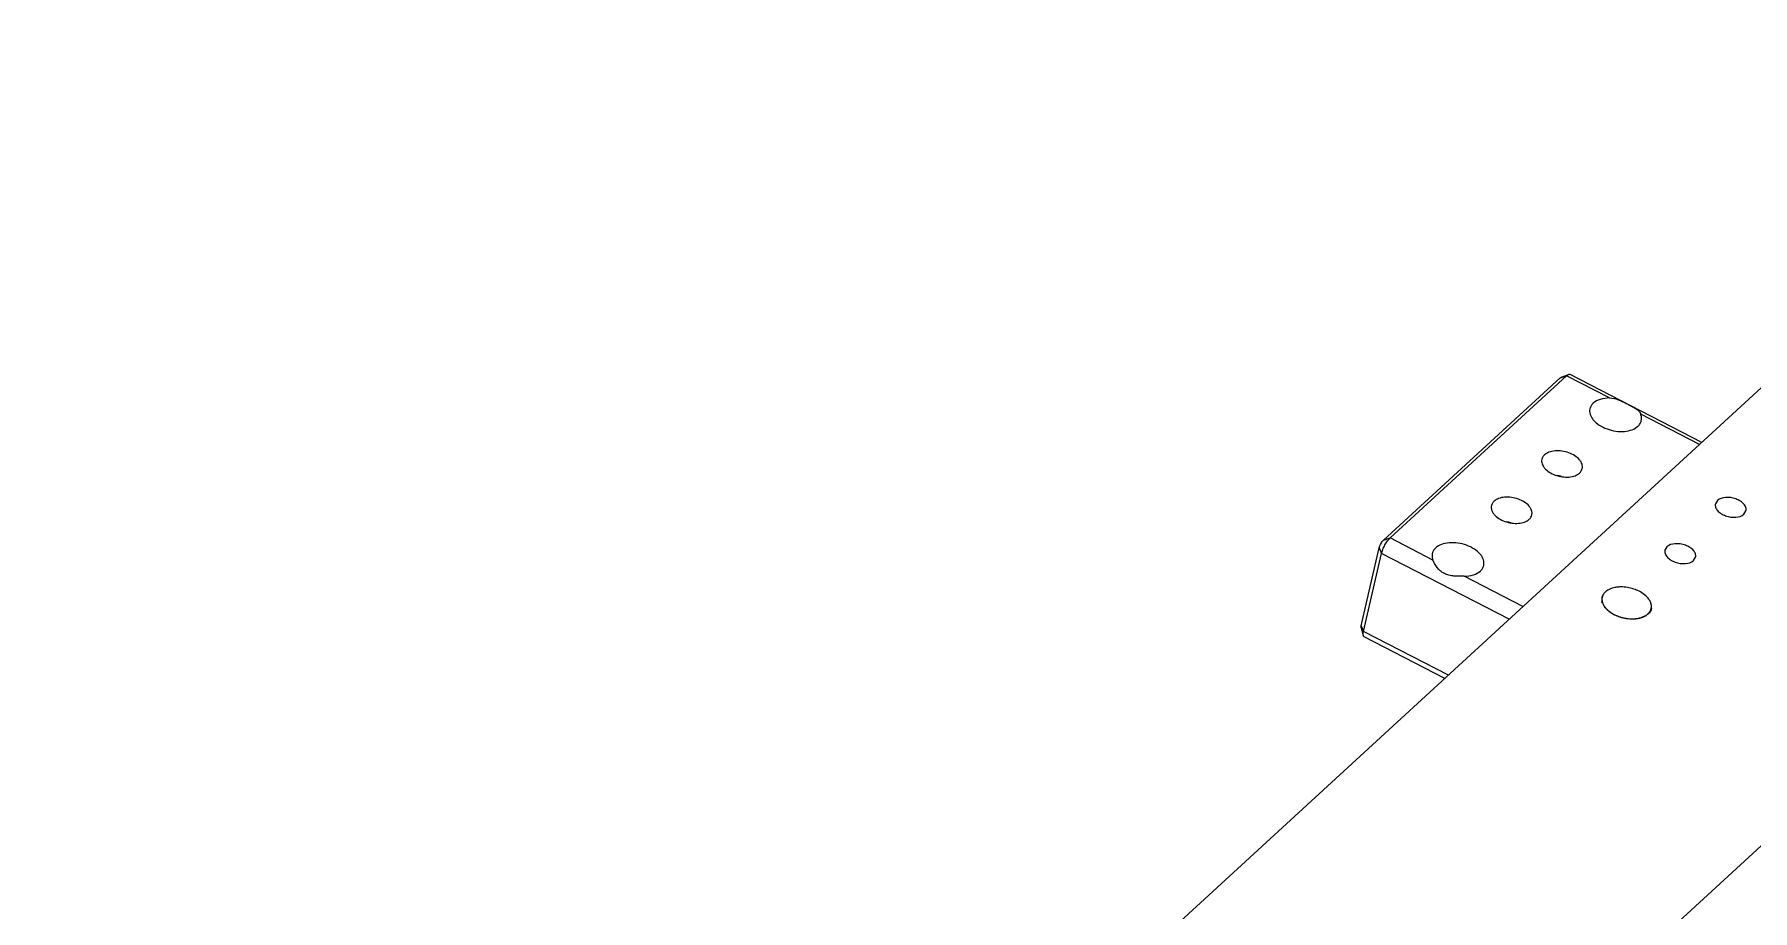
# Model space of a CAD drawing. Header units: millimetres. Extents: x 562 to 17351, y 2396 to 6995.
# Drawn here: x 9373.9 to 9510.5, y 3399.9 to 3469.5 of the extents above; entities that cross this region are included whole.
import ezdxf

# ---------------------------------------------------------------- set-up
doc = ezdxf.new("R2010")
doc.units = ezdxf.units.MM
doc.layers.add('02___PRT_ALL_AXES', color=7, linetype='Continuous')

msp = doc.modelspace()

# ---------------------------------------------------------------- linework, layer by layer
at = {"color": 7, "linetype": 'Continuous'}
for p, q in [((9541.7974, 3469.5292), (9373.8552, 3315.3979)), ((9567.1926, 3456.4444), (9399.2505, 3302.3131)), ((9481.1694, 3429.3427), (9495.2064, 3442.2254)), ((9481.6823, 3429.5113), (9495.7192, 3442.394)), ((9495.2064, 3442.2254), (9495.7192, 3442.394)), ((9495.2902, 3442.2821), (9495.8869, 3442.5075)), ((9499.1309, 3440.6361), (9495.7192, 3442.394)), ((9506.4748, 3437.1114), (9495.9981, 3442.5096)), ((9481.1694, 3429.3427), (9481.6823, 3429.5113)), ((9485.094, 3427.7535), (9481.6823, 3429.5113)), ((9479.3958, 3422.5392), (9480.8292, 3428.726)), ((9479.5684, 3422.0911), (9481.0018, 3428.2779)), ((9480.8292, 3428.726), (9481.0018, 3428.2779)), ((9491.1515, 3423.0483), (9481.0018, 3428.2779)), ((9498.4973, 3424.7654), (9498.5476, 3424.7634)), ((9498.5524, 3424.477), (9498.502, 3424.4888)), ((9498.5547, 3424.7994), (9498.5078, 3424.8187)), ((9498.5144, 3424.4323), (9498.5608, 3424.4388)), ((9498.5651, 3424.4219), (9498.5144, 3424.4323)), ((9498.5306, 3424.3756), (9498.5761, 3424.3836)), ((9498.5815, 3424.3666), (9498.5306, 3424.3756)), ((9498.7052, 3424.0385), (9498.7431, 3424.0545)), ((9498.7551, 3424.038), (9498.7052, 3424.0385)), ((9498.7467, 3423.9839), (9498.7831, 3424.001)), ((9498.796, 3423.9847), (9498.7467, 3423.9839)), ((9498.7915, 3423.9299), (9498.8263, 3423.9482)), ((9498.8402, 3423.9322), (9498.7915, 3423.9299)), ((9499.1254, 3423.6263), (9499.1494, 3423.6511)), ((9499.1687, 3423.637), (9499.1254, 3423.6263)), ((9499.1909, 3423.58), (9499.213, 3423.6057)), ((9499.233, 3423.5921), (9499.1909, 3423.58)), ((9499.2589, 3423.5352), (9499.2789, 3423.5618)), ((9499.2997, 3423.5486), (9499.2589, 3423.5352)), ((9502.2829, 3423.5015), (9502.2332, 3423.5159)), ((9502.2457, 3423.5287), (9502.2829, 3423.5015)), ((9502.3227, 3423.5451), (9502.2726, 3423.5582)), ((9502.284, 3423.5715), (9502.3227, 3423.5451)), ((9502.359, 3423.5902), (9502.3085, 3423.602)), ((9502.3189, 3423.6158), (9502.359, 3423.5902)), ((9502.3918, 3423.6369), (9502.3411, 3423.6473)), ((9502.3504, 3423.6614), (9502.3918, 3423.6369)), ((9502.421, 3423.6848), (9502.3701, 3423.6939)), ((9502.3783, 3423.7084), (9502.421, 3423.6848)), ((9502.4465, 3423.7341), (9502.3956, 3423.7417)), ((9502.4027, 3423.7567), (9502.4465, 3423.7341)), ((9502.4684, 3423.7845), (9502.4175, 3423.7907)), ((9502.4235, 3423.806), (9502.4684, 3423.7845)), ((9502.4865, 3423.836), (9502.4357, 3423.8408)), ((9502.4406, 3423.8564), (9502.4865, 3423.836)), ((9502.5009, 3423.8885), (9502.4503, 3423.8919)), ((9502.454, 3423.9078), (9502.5009, 3423.8885)), ((9479.3861, 3422.3706), (9479.5489, 3421.7539)), ((9479.3958, 3422.5392), (9479.5684, 3422.0911)), ((9499.7119, 3423.3018), (9499.7192, 3423.3325)), ((9499.7434, 3423.3225), (9499.7119, 3423.3018)), ((9499.7936, 3423.2695), (9499.7986, 3423.3006)), ((9499.8233, 3423.2913), (9499.7936, 3423.2695)), ((9499.8766, 3423.2393), (9499.8794, 3423.2708)), ((9499.9045, 3423.2621), (9499.8766, 3423.2393)), ((9500.3941, 3423.1041), (9500.3836, 3423.137)), ((9500.4099, 3423.1323), (9500.3941, 3423.1041)), ((9500.482, 3423.0897), (9500.4694, 3423.1226)), ((9500.4957, 3423.1186), (9500.482, 3423.0897)), ((9500.57, 3423.0777), (9500.5552, 3423.1105)), ((9500.5816, 3423.1072), (9500.57, 3423.0777)), ((9501.0895, 3423.0572), (9501.0626, 3423.0882)), ((9501.0878, 3423.0894), (9501.0895, 3423.0572)), ((9501.1731, 3423.0624), (9501.1443, 3423.093)), ((9501.1692, 3423.0949), (9501.1731, 3423.0624)), ((9501.2555, 3423.0701), (9501.2249, 3423.1001)), ((9501.2494, 3423.1027), (9501.2555, 3423.0701)), ((9501.4157, 3423.0927), (9501.3817, 3423.1215)), ((9501.4053, 3423.1256), (9501.4157, 3423.0927)), ((9501.4933, 3423.1077), (9501.4577, 3423.1357)), ((9501.4807, 3423.1405), (9501.4933, 3423.1077)), ((9501.5691, 3423.125), (9501.5319, 3423.1522)), ((9501.5543, 3423.1578), (9501.5691, 3423.125)), ((9501.6428, 3423.1446), (9501.6041, 3423.171)), ((9501.6259, 3423.1773), (9501.6428, 3423.1446)), ((9501.7143, 3423.1666), (9501.6742, 3423.1921)), ((9501.6953, 3423.199), (9501.7143, 3423.1666)), ((9501.7835, 3423.1908), (9501.7421, 3423.2154)), ((9501.7625, 3423.223), (9501.7835, 3423.1908)), ((9501.8503, 3423.2172), (9501.8077, 3423.2409)), ((9501.8273, 3423.2491), (9501.8503, 3423.2172)), ((9501.9146, 3423.2458), (9501.8707, 3423.2684)), ((9501.8896, 3423.2773), (9501.9146, 3423.2458)), ((9501.9761, 3423.2765), (9501.9312, 3423.2981)), ((9501.9492, 3423.3076), (9501.9761, 3423.2765)), ((9502.0349, 3423.3093), (9501.9889, 3423.3297)), ((9502.0061, 3423.3398), (9502.0349, 3423.3093)), ((9502.0907, 3423.344), (9502.0438, 3423.3633)), ((9502.0601, 3423.374), (9502.0907, 3423.344)), ((9502.1435, 3423.3807), (9502.0958, 3423.3988)), ((9502.1112, 3423.4101), (9502.1435, 3423.3807)), ((9502.1932, 3423.4192), (9502.1448, 3423.4361)), ((9502.1592, 3423.4479), (9502.1932, 3423.4192)), ((9502.2397, 3423.4595), (9502.1906, 3423.4751)), ((9502.204, 3423.4875), (9502.2397, 3423.4595)), ((9486.3188, 3418.613), (9479.5684, 3422.0911)), ((9486.0351, 3418.3526), (9479.6117, 3421.6622))]:
    msp.add_line(p, q, dxfattribs=at)
for centre, radius, start, end in [((9494.5297, 3431.8025), 2.7056, 73.044517, 80.867867), ((9490.5192, 3428.1217), 2.7056, 73.044517, 80.867867), ((9499.2775, 3424.6379), 0.7406, 167.399075, 170.24393), ((9499.4262, 3424.6491), 0.8905, 191.138804, 193.654798), ((9499.4751, 3424.6615), 0.941, 194.752079, 197.177298), ((9499.5301, 3424.6791), 0.9987, 198.23312, 200.563999), ((9499.5906, 3424.7024), 1.0636, 201.577314, 203.812467), ((9499.656, 3424.732), 1.1354, 204.783124, 206.923004), ((9499.7258, 3424.7681), 1.2139, 207.851589, 209.898131), ((9499.7991, 3424.8111), 1.2989, 210.785807, 212.742088), ((9499.8753, 3424.8608), 1.3899, 213.590453, 215.460383), ((9499.9535, 3424.9174), 1.4865, 216.271339, 218.0594), ((9500.033, 3424.9805), 1.588, 218.835045, 220.546069), ((9500.113, 3425.0498), 1.6938, 221.288613, 222.927614), ((9500.1926, 3425.1248), 1.8032, 223.639311, 225.211348), ((9500.2711, 3425.2048), 1.9153, 225.894446, 227.404528), ((9500.3477, 3425.2891), 2.0292, 228.061232, 229.514246), ((9500.4218, 3425.3769), 2.144, 230.146696, 231.547362), ((9500.4926, 3425.467), 2.2587, 232.157612, 233.510455), ((9500.5597, 3425.5586), 2.3722, 234.100469, 235.409805), ((9500.6224, 3425.6505), 2.4835, 235.981451, 237.251379), ((9500.6804, 3425.7416), 2.5914, 237.806431, 239.040842), ((9500.7332, 3425.8306), 2.695, 239.580978, 240.78356), ((9501.5185, 3424.2215), 1.0044, 313.042657, 315.36473), ((9501.5604, 3424.1809), 0.946, 316.416659, 318.833285), ((9501.5992, 3424.1476), 0.8949, 319.926811, 322.434642), ((9501.6342, 3424.1212), 0.851, 323.567776, 326.161021), ((9501.6647, 3424.1011), 0.8145, 327.33063, 330.000868), ((9501.6902, 3424.0867), 0.7852, 331.202611, 333.938748), ((9501.71, 3424.0772), 0.7632, 335.1671, 337.955513), ((9501.7237, 3424.0718), 0.7485, 339.203871, 342.028774), ((9501.7309, 3424.0695), 0.741, 343.289671, 346.133676), ((9501.7312, 3424.0694), 0.7406, 347.399075, 350.24393), ((9500.7808, 3425.9165), 2.7931, 241.310374, 242.484625), ((9500.8228, 3425.9979), 2.8848, 242.999629, 244.148872), ((9500.8592, 3426.0739), 2.969, 244.653502, 245.780902), ((9500.89, 3426.1433), 3.0449, 246.276529, 247.385111), ((9500.9155, 3426.205), 3.1117, 247.873046, 248.965709), ((9500.9357, 3426.2582), 3.1686, 249.447214, 250.526752), ((9500.951, 3426.302), 3.2151, 251.003046, 252.072166), ((9500.9618, 3426.3358), 3.2505, 252.54443, 253.605769), ((9500.9685, 3426.3588), 3.2745, 254.075161, 255.131303), ((9500.9717, 3426.3708), 3.2868, 255.598958, 256.652453), ((9500.9718, 3426.3713), 3.2874, 257.119496, 258.172873), ((9500.9696, 3426.3603), 3.2761, 258.640425, 259.696217), ((9500.9656, 3426.3377), 3.2532, 260.165401, 261.226152), ((9500.9605, 3426.3037), 3.2188, 261.698104, 262.766396), ((9500.955, 3426.2586), 3.1734, 263.242269, 264.320733), ((9500.9431, 3425.8875), 2.8019, 271.272555, 272.444362), ((9500.9477, 3425.7901), 2.7043, 272.970024, 274.169848), ((9500.9557, 3425.6873), 2.6012, 274.70869, 275.940012), ((9500.9674, 3425.5803), 2.4936, 276.493618, 277.760109), ((9500.9829, 3425.4704), 2.3826, 278.330151, 279.635682), ((9501.0025, 3425.3588), 2.2692, 280.223924, 281.572575), ((9501.0261, 3425.2466), 2.1546, 282.180877, 283.576944), ((9501.0537, 3425.1352), 2.0398, 284.20726, 285.655248), ((9501.0851, 3425.0255), 1.9257, 286.309626, 287.814239), ((9501.1201, 3424.9188), 1.8134, 288.49481, 290.060922), ((9501.1583, 3424.816), 1.7038, 290.769886, 292.402496), ((9501.1994, 3424.7181), 1.5976, 293.142098, 294.846265), ((9501.2429, 3424.6259), 1.4956, 295.618761, 297.399507), ((9501.2881, 3424.5401), 1.3986, 298.207114, 300.069294), ((9501.3346, 3424.4612), 1.3071, 300.914125, 302.862262), ((9501.3815, 3424.3897), 1.2215, 303.746239, 305.784308), ((9501.4283, 3424.3259), 1.1424, 306.709061, 308.840227), ((9501.4639, 3424.282), 1.0859, 309.814239, 310.549037), ((9501.4795, 3424.2638), 1.0619, 310.546304, 312.037963)]:
    msp.add_arc(centre, radius, start, end, dxfattribs=at)
for points, knots in [([(9495.2064, 3442.2254), (9495.2137, 3442.2321), (9495.2392, 3442.2541), (9495.2678, 3442.2737), (9495.2902, 3442.2821)], [0, 0, 0, 0, 0.29233239, 1, 1, 1, 1]), ([(9495.7192, 3442.394), (9495.747, 3442.4195), (9495.7994, 3442.4627), (9495.8588, 3442.4968), (9495.8869, 3442.5075)], [0, 0, 0, 0, 0.556608, 1, 1, 1, 1]), ([(9495.8869, 3442.5075), (9495.9064, 3442.5148), (9495.9438, 3442.5247), (9495.9829, 3442.5174), (9495.9981, 3442.5095)], [0, 0, 0, 0, 0.5484841, 1, 1, 1, 1]), ([(9480.8292, 3428.726), (9480.8423, 3428.7825), (9480.8817, 3428.8993), (9480.9617, 3429.0667), (9481.0572, 3429.2188), (9481.1311, 3429.3076), (9481.1694, 3429.3427)], [0, 0, 0, 0, 0.24429187, 0.51698954, 0.78073911, 1, 1, 1, 1]), ([(9481.0018, 3428.2779), (9481.0279, 3428.3908), (9481.1068, 3428.6243), (9481.2668, 3428.9593), (9481.4579, 3429.2635), (9481.6056, 3429.441), (9481.6823, 3429.5113)], [0, 0, 0, 0, 0.24428238, 0.51699226, 0.78074704, 1, 1, 1, 1]), ([(9479.3861, 3422.3706), (9479.3799, 3422.3939), (9479.3788, 3422.4516), (9479.3885, 3422.5074), (9479.3958, 3422.5392)], [0, 0, 0, 0, 0.42460002, 1, 1, 1, 1]), ([(9479.5489, 3421.7539), (9479.5366, 3421.8004), (9479.5343, 3421.916), (9479.5537, 3422.0276), (9479.5684, 3422.0911)], [0, 0, 0, 0, 0.42442579, 1, 1, 1, 1]), ([(9479.6117, 3421.6622), (9479.5965, 3421.6701), (9479.5679, 3421.6977), (9479.5542, 3421.7338), (9479.5489, 3421.7539)], [0, 0, 0, 0, 0.45150854, 1, 1, 1, 1])]:
    msp.add_open_spline(points, degree=3, knots=knots, dxfattribs=at)
at = {"layer": '02___PRT_ALL_AXES', "color": 7, "linetype": 'Continuous'}
for p, q in [((9506.2939, 3436.9454), (9501.6191, 3439.3541)), ((9507.718, 3432.4904), (9507.5584, 3432.2273)), ((9509.8343, 3431.4), (9509.9939, 3431.663)), ((9503.7074, 3428.8096), (9503.5478, 3428.5465)), ((9505.8237, 3427.7192), (9505.9833, 3427.9823)), ((9492.2569, 3424.0628), (9487.5822, 3426.4714))]:
    msp.add_line(p, q, dxfattribs=at)
for centre, radius, start, end in [((9499.2801, 3424.6363), 0.7436, 158.583901, 162.608721), ((9499.3038, 3424.6269), 0.7692, 153.257998, 158.571244), ((9499.4889, 3424.4875), 1.0022, 132.540839, 134.286562), ((9499.5123, 3424.462), 1.0368, 130.773504, 132.538422), ((9500.0674, 3422.7871), 2.8345, 88.139416, 94.359737), ((9500.1012, 3422.5237), 3.0888, 67.486361, 69.206455), ((9500.1217, 3422.5731), 3.0353, 65.801549, 67.486994), ((9499.2738, 3424.6387), 0.7369, 166.953672, 169.873611), ((9499.2715, 3424.6392), 0.7345, 162.618725, 166.951884), ((9499.4575, 3424.6571), 0.9228, 194.221505, 196.13763), ((9499.9286, 3424.898), 1.4549, 215.122647, 217.974513), ((9499.9981, 3424.952), 1.5429, 217.968207, 219.927072), ((9500.54, 3425.5303), 2.3377, 233.367248, 235.424058), ((9500.5989, 3425.6155), 2.4413, 235.422505, 237.051373), ((9501.3794, 3423.9877), 1.1058, 22.722811, 25.944733), ((9501.455, 3424.0191), 1.0239, 18.489572, 22.733532), ((9501.7304, 3424.0703), 0.7416, 339.385514, 342.612151), ((9501.5158, 3424.0399), 0.9597, 16.14065, 18.467164), ((9501.5512, 3424.0502), 0.9228, 14.221505, 16.13763), ((9501.7372, 3424.0681), 0.7345, 342.618725, 346.951884), ((9501.5892, 3424.0596), 0.8836, 10.227, 14.232788), ((9501.7347, 3424.0686), 0.7371, 346.953904, 350.094434), ((9501.6303, 3424.0671), 0.8419, 6.270826, 10.223075), ((9501.729, 3424.0696), 0.7429, 350.094563, 352.760505), ((9501.704, 3424.072), 0.7679, 352.813558, 2.243749), ((9501.6643, 3424.0709), 0.8077, 2.218181, 6.267879), ((9500.9505, 3425.7563), 2.6704, 273.023597, 274.708857), ((9500.9588, 3425.6554), 2.5691, 274.708994, 276.577482), ((9501.1331, 3424.8806), 1.7731, 288.65159, 290.813927), ((9501.1686, 3424.7872), 1.6731, 290.813392, 293.342789), ((9501.4902, 3424.2521), 1.0461, 310.03823, 312.532108)]:
    msp.add_arc(centre, radius, start, end, dxfattribs=at)
for points, knots in [([(9497.8454, 3440.2209), (9497.7792, 3440.1602), (9497.6646, 3440.0255), (9497.5963, 3439.8613), (9497.5772, 3439.7789)], [0, 0, 0, 0, 0.51485193, 1, 1, 1, 1]), ([(9499.1309, 3440.6361), (9498.8818, 3440.6334), (9498.4224, 3440.5746), (9497.9988, 3440.3617), (9497.8454, 3440.2209)], [0, 0, 0, 0, 0.54463538, 1, 1, 1, 1]), ([(9499.1309, 3440.6361), (9499.3957, 3440.639), (9499.795, 3440.5253), (9500.2792, 3440.3012), (9500.6315, 3440.1214), (9500.958, 3439.952), (9501.2446, 3439.7865), (9501.479, 3439.5997), (9501.5852, 3439.4387), (9501.6191, 3439.3541)], [0, 0, 0, 0, 0.27658727, 0.41931867, 0.55942753, 0.68919373, 0.80379333, 0.9047448, 1, 1, 1, 1]), ([(9497.5772, 3439.7789), (9497.5606, 3439.7074), (9497.5479, 3439.5552), (9497.5924, 3439.3235), (9497.697, 3439.0935), (9497.9198, 3438.7854), (9498.3302, 3438.4461), (9498.9404, 3438.1516), (9499.6246, 3437.982), (9500.3093, 3437.9566), (9500.9216, 3438.077), (9501.2699, 3438.2689), (9501.4007, 3438.389)], [0, 0, 0, 0, 0.04547717, 0.09310629, 0.14454007, 0.20071167, 0.32730784, 0.46919941, 0.61726165, 0.76072933, 0.89004018, 1, 1, 1, 1]), ([(9501.4007, 3438.389), (9501.4668, 3438.4497), (9501.5815, 3438.5844), (9501.6498, 3438.7486), (9501.6689, 3438.831)], [0, 0, 0, 0, 0.51487053, 1, 1, 1, 1]), ([(9501.6689, 3438.831), (9501.6882, 3438.9147), (9501.6988, 3439.0952), (9501.6531, 3439.2693), (9501.6191, 3439.3541)], [0, 0, 0, 0, 0.48470524, 1, 1, 1, 1]), ([(9493.9651, 3436.1138), (9493.9131, 3436.0661), (9493.823, 3435.9603), (9493.7694, 3435.8313), (9493.7544, 3435.7665)], [0, 0, 0, 0, 0.51481499, 1, 1, 1, 1]), ([(9496.9692, 3435.0217), (9496.9823, 3435.078), (9496.9923, 3435.1975), (9496.9573, 3435.3795), (9496.8751, 3435.5603), (9496.7001, 3435.8024), (9496.3776, 3436.0689), (9495.8982, 3436.3003), (9495.3606, 3436.4336), (9494.8226, 3436.4536), (9494.3415, 3436.3589), (9494.0679, 3436.2082), (9493.9651, 3436.1138)], [0, 0, 0, 0, 0.04547507, 0.09310413, 0.1445377, 0.20071037, 0.32730628, 0.46919791, 0.61726029, 0.76072898, 0.89003775, 1, 1, 1, 1]), ([(9493.7544, 3435.7665), (9493.7414, 3435.7103), (9493.7314, 3435.5908), (9493.7663, 3435.4088), (9493.8485, 3435.228), (9494.0236, 3434.9859), (9494.346, 3434.7194), (9494.8255, 3434.488), (9495.3631, 3434.3547), (9495.901, 3434.3347), (9496.3821, 3434.4294), (9496.6558, 3434.5801), (9496.7586, 3434.6745)], [0, 0, 0, 0, 0.04547507, 0.09310413, 0.1445377, 0.20071037, 0.32730628, 0.46919791, 0.61726029, 0.76072898, 0.89003775, 1, 1, 1, 1]), ([(9496.7586, 3434.6745), (9496.8105, 3434.7222), (9496.9006, 3434.828), (9496.9542, 3434.957), (9496.9692, 3435.0217)], [0, 0, 0, 0, 0.51481499, 1, 1, 1, 1]), ([(9489.7438, 3432.0858), (9489.7308, 3432.0296), (9489.7208, 3431.91), (9489.7558, 3431.728), (9489.838, 3431.5473), (9490.013, 3431.3052), (9490.3354, 3431.0386), (9490.8149, 3430.8072), (9491.3525, 3430.674), (9491.8905, 3430.654), (9492.3716, 3430.7486), (9492.6452, 3430.8994), (9492.748, 3430.9937)], [0, 0, 0, 0, 0.04547507, 0.09310413, 0.1445377, 0.20071037, 0.32730628, 0.46919791, 0.61726029, 0.76072898, 0.89003775, 1, 1, 1, 1]), ([(9489.9545, 3432.4331), (9489.9026, 3432.3854), (9489.8125, 3432.2795), (9489.7588, 3432.1505), (9489.7438, 3432.0858)], [0, 0, 0, 0, 0.51481499, 1, 1, 1, 1]), ([(9492.9587, 3431.341), (9492.9717, 3431.3972), (9492.9817, 3431.5168), (9492.9468, 3431.6988), (9492.8646, 3431.8795), (9492.6895, 3432.1216), (9492.3671, 3432.3882), (9491.8876, 3432.6196), (9491.35, 3432.7528), (9490.8121, 3432.7728), (9490.3309, 3432.6782), (9490.0573, 3432.5274), (9489.9545, 3432.4331)], [0, 0, 0, 0, 0.04547507, 0.09310413, 0.1445377, 0.20071037, 0.32730628, 0.46919791, 0.61726029, 0.76072898, 0.89003775, 1, 1, 1, 1]), ([(9507.5584, 3432.2273), (9507.5383, 3432.1409), (9507.5537, 3431.9388), (9507.725, 3431.6671), (9508.0062, 3431.434), (9508.4942, 3431.1999), (9509.1394, 3431.0974), (9509.6669, 3431.2464), (9509.8343, 3431.4)], [0, 0, 0, 0, 0.09284393, 0.20057055, 0.32793914, 0.47069098, 0.76232188, 1, 1, 1, 1]), ([(9509.9939, 3431.663), (9510.014, 3431.7494), (9509.9985, 3431.9515), (9509.8273, 3432.2232), (9509.546, 3432.4563), (9509.0581, 3432.6904), (9508.4129, 3432.7929), (9507.8853, 3432.6439), (9507.718, 3432.4904)], [0, 0, 0, 0, 0.09284393, 0.20057055, 0.32793914, 0.47069098, 0.76232188, 1, 1, 1, 1]), ([(9492.748, 3430.9937), (9492.7999, 3431.0414), (9492.8901, 3431.1473), (9492.9437, 3431.2763), (9492.9587, 3431.341)], [0, 0, 0, 0, 0.51481499, 1, 1, 1, 1]), ([(9489.1359, 3427.3286), (9489.1524, 3427.4002), (9489.1652, 3427.5524), (9489.1207, 3427.784), (9489.016, 3428.014), (9488.7933, 3428.3222), (9488.3829, 3428.6614), (9487.7727, 3428.9559), (9487.0885, 3429.1255), (9486.4038, 3429.1509), (9485.7914, 3429.0305), (9485.4432, 3428.8386), (9485.3124, 3428.7185)], [0, 0, 0, 0, 0.04547717, 0.09310629, 0.14454007, 0.20071167, 0.32730784, 0.46919941, 0.61726165, 0.76072933, 0.89004018, 1, 1, 1, 1]), ([(9505.9833, 3427.9823), (9506.0034, 3428.0687), (9505.988, 3428.2708), (9505.8167, 3428.5424), (9505.5355, 3428.7756), (9505.0475, 3429.0096), (9504.4023, 3429.1122), (9503.8747, 3428.9632), (9503.7074, 3428.8096)], [0, 0, 0, 0, 0.09284393, 0.20057055, 0.32793914, 0.47069098, 0.76232188, 1, 1, 1, 1]), ([(9485.0442, 3428.2766), (9485.0248, 3428.1929), (9485.0142, 3428.0123), (9485.06, 3427.8383), (9485.094, 3427.7535)], [0, 0, 0, 0, 0.48470524, 1, 1, 1, 1]), ([(9485.3124, 3428.7185), (9485.2462, 3428.6579), (9485.1315, 3428.5231), (9485.0633, 3428.359), (9485.0442, 3428.2766)], [0, 0, 0, 0, 0.51487053, 1, 1, 1, 1]), ([(9487.5822, 3426.4714), (9487.3112, 3426.4685), (9486.9046, 3426.4539), (9486.3709, 3426.5305), (9485.9961, 3426.6657), (9485.675, 3426.8867), (9485.4207, 3427.1626), (9485.2294, 3427.4551), (9485.1327, 3427.6567), (9485.094, 3427.7535)], [0, 0, 0, 0, 0.26727561, 0.39981854, 0.52938943, 0.65645888, 0.78022851, 0.8971307, 1, 1, 1, 1]), ([(9503.5478, 3428.5465), (9503.5277, 3428.4601), (9503.5431, 3428.258), (9503.7144, 3427.9864), (9503.9957, 3427.7532), (9504.4836, 3427.5192), (9505.1288, 3427.4166), (9505.6564, 3427.5657), (9505.8237, 3427.7192)], [0, 0, 0, 0, 0.09284393, 0.20057055, 0.32793914, 0.47069098, 0.76232188, 1, 1, 1, 1]), ([(9487.5822, 3426.4714), (9487.8313, 3426.4742), (9488.2907, 3426.5329), (9488.7142, 3426.7458), (9488.8677, 3426.8867)], [0, 0, 0, 0, 0.54463538, 1, 1, 1, 1]), ([(9488.8677, 3426.8867), (9488.9338, 3426.9473), (9489.0485, 3427.0821), (9489.1168, 3427.2462), (9489.1359, 3427.3286)], [0, 0, 0, 0, 0.51485193, 1, 1, 1, 1]), ([(9499.8519, 3425.6133), (9499.7505, 3425.6055), (9499.3919, 3425.5571), (9499.0332, 3425.418), (9498.8352, 3425.2472)], [0, 0, 0, 0, 0.28004918, 1, 1, 1, 1]), ([(9502.3738, 3424.4715), (9502.3307, 3424.56), (9502.0818, 3424.9383), (9501.6858, 3425.1979), (9501.3659, 3425.3417)], [0, 0, 0, 0, 0.21912895, 1, 1, 1, 1]), ([(9498.571, 3424.4006), (9498.5794, 3424.3716), (9498.6204, 3424.2518), (9498.6831, 3424.1399), (9498.7386, 3424.0609)], [0, 0, 0, 0, 0.23796563, 1, 1, 1, 1]), ([(9498.8149, 3423.9618), (9498.838, 3423.9342), (9498.9385, 3423.822), (9499.0531, 3423.7227), (9499.1451, 3423.6543)], [0, 0, 0, 0, 0.2387928, 1, 1, 1, 1]), ([(9502.1974, 3423.4813), (9502.2231, 3423.5049), (9502.3168, 3423.6001), (9502.3898, 3423.7167), (9502.4246, 3423.8091)], [0, 0, 0, 0, 0.26133017, 1, 1, 1, 1]), ([(9499.7247, 3423.3301), (9500.049, 3423.1957), (9500.5127, 3423.0879), (9500.9778, 3423.0836), (9501.0913, 3423.0896)], [0, 0, 0, 0, 0.75536195, 1, 1, 1, 1]), ([(9501.2531, 3423.1032), (9501.2925, 3423.1077), (9501.4437, 3423.1288), (9501.593, 3423.1645), (9501.7001, 3423.2006)], [0, 0, 0, 0, 0.25972633, 1, 1, 1, 1]), ([(9501.8315, 3423.251), (9501.8628, 3423.2645), (9501.9799, 3423.3195), (9502.0902, 3423.3899), (9502.1632, 3423.4513)], [0, 0, 0, 0, 0.26343129, 1, 1, 1, 1])]:
    msp.add_open_spline(points, degree=3, knots=knots, dxfattribs=at)
for points in [[(9498.7891, 3425.205), (9498.7202, 3425.1377), (9498.6603, 3425.059), (9498.617, 3424.973)], [(9501.1978, 3425.4113), (9500.8677, 3425.5366), (9500.5123, 3425.609), (9500.1594, 3425.62)], [(9498.5484, 3424.7682), (9498.5286, 3424.6573), (9498.5352, 3424.5396), (9498.5629, 3424.4304)], [(9499.2711, 3423.5669), (9499.4142, 3423.4741), (9499.5672, 3423.3955), (9499.7247, 3423.3301)]]:
    msp.add_open_spline(points, degree=3, dxfattribs=at)

doc.saveas('drawing.dxf')
